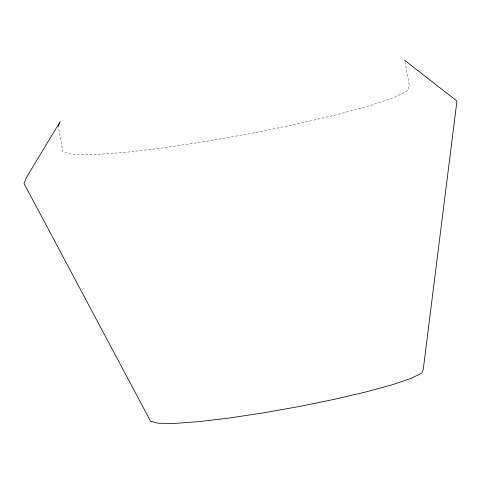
<?xml version="1.0" encoding="UTF-8"?>
<svg xmlns="http://www.w3.org/2000/svg" width="481" height="481" viewBox="0 0 481 481"><rect width="100%" height="100%" fill="white"/><g stroke="black" fill="none" stroke-linecap="round" stroke-linejoin="round"><path stroke-width="0.36" stroke-dasharray="2.4 1.8" d="M404.996 61.808L409.421 85.937L407.527 90.777L393.957 97.535L369.636 105.748L336.231 114.869L296.001 124.266L251.701 133.297L206.343 141.36L163.023 147.889L124.693 152.447L93.963 154.726L72.926 154.563L63.017 151.978L58.454 127.122"/><path stroke-width="0.72" d="M58.321 126.389L60.215 121.555L26.419 177.507L24.05 183.55L150.577 421.236L158.381 423.274L174.94 423.394L199.134 421.603L229.305 418.013L263.408 412.872L299.116 406.529L333.988 399.416L365.656 392.021L391.955 384.842L411.099 378.373L421.783 373.058L423.274 369.246L456.95 101.022L404.725 60.347"/></g></svg>
